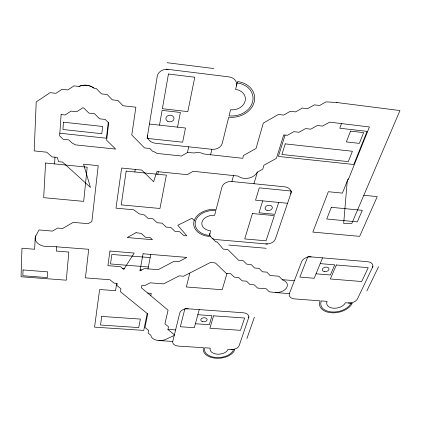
<?xml version="1.0" encoding="UTF-8"?>
<svg xmlns="http://www.w3.org/2000/svg" width="421" height="421" viewBox="0 0 421 421"><rect width="100%" height="100%" fill="white"/><g stroke="black" fill="none" stroke-linecap="round" stroke-linejoin="round"><path stroke-width="0.63" d="M54.556 163.901L54.993 157.196M56.614 246.617L56.288 251.048L68.818 252.074L66.292 280.191L21.05 276.755L21.945 248.227L34.654 249.269L35.19 237.997M35.238 237.628L35.29 237.26M108.281 122.522L106.402 138.209L59.84 133.225M116.712 283.333L115.57 290.695L99.624 289.506L94.567 327.138L143.75 330.406L147.176 313.498M134.841 171.973L135.241 169.416M159.506 125.137L162.09 110.37L180.399 112.465L177.541 127.142M157.817 174.278L158.28 171.742M147.997 268.872L150.771 254.426M150.786 295.679L151.26 293.353L147.708 293.09M187.456 152.518L188.661 146.813M210.568 154.907L211.895 149.302A8.909 7.004 -6.1 0 0 222.251 143.34L228.724 117.154A21.766 17.856 -9.3 0 0 254.242 101.866A21.766 17.856 -9.3 0 0 237.512 81.574L235.576 89.42A12.435 10.199 -9.3 0 1 245.154 101.019A12.435 10.199 -9.3 0 1 230.55 109.749L229.045 115.843A20.108 16.493 -9.3 0 0 252.626 101.724A20.108 16.493 -9.3 0 0 237.165 82.979M233.56 349.609A14.761 8.93 -4.9 0 1 216.331 357.518A14.761 8.93 -4.9 0 1 204.648 347.772L210.19 348.125A9.13 5.52 -4.9 0 0 217.41 354.177A9.13 5.52 -4.9 0 0 228.071 349.262L234.744 349.683A15.982 9.667 -4.9 0 1 216.094 358.234A15.982 9.667 -4.9 0 1 203.448 347.699L178.551 346.115A6.957 4.263 -3 0 1 172.757 341.452L179.783 312.919A7.231 4.61 -3.3 0 1 188.108 308.803M189.792 273.071L186.361 286.99L222.199 289.732L226.993 273.445M35.385 236.902L35.496 236.539M209.411 235.428A17.466 12.498 -5.2 0 1 195.439 221.414A17.466 12.498 -5.2 0 1 215.862 210.526L214.605 215.394A10.804 7.731 -5.2 0 0 201.985 222.13A10.804 7.731 -5.2 0 0 210.611 230.797L209.153 236.428A18.908 13.53 -5.2 0 1 193.97 221.472L194.281 220.415A18.908 13.53 -5.2 0 1 216.141 209.469L221.962 187.008A8.441 6.289 -7 0 1 231.918 181.514L233.566 175.383M199.233 309.603L194.328 327.691L180.341 326.743L184.919 308.577L243.206 312.761A7.141 4.499 -6.3 0 1 248.648 317.792M347.241 181.114L343.678 223.372L351.845 223.383L399.95 110.56L337.179 102.566L326.022 101.866L319.634 105.487L314.355 104.855L307.588 108.697L302.304 108.071L295.6 111.897L290.316 111.276L283.67 115.08L278.381 114.465L263.283 123.132L256.052 148.445L243.522 155.496L242.749 158.312L204.053 154.039A11.641 8.973 -4.3 0 0 194.181 152.965L187.54 152.47L181.472 156.002L156.97 153.428L156.465 153.044A11.751 9.067 0.4 0 0 153.57 151.549L152.523 151.218L149.839 148.481L144.524 147.918L131.794 134.988L135.867 107.202L122.995 105.729L117.959 100.493L112.302 99.84L107.171 94.53L101.456 93.867L96.22 88.484L94.162 88.242C89.91 84.989 83.826 84.216 78.943 86.452L73.991 85.873L67.818 89.952L62.013 89.273L55.898 93.33L50.088 92.662L36.222 101.903L34.185 150.907L46.789 152.202L51.988 156.891L57.251 157.428L58.635 161.68L62.508 162.069L90.457 187.408L83.542 164.19L98.23 165.674L91.857 221.535L88.115 223.683L73.191 222.362L62.624 228.487L57.645 228.056L52.425 231.097L38.995 229.94L35.517 236.465L35.19 238.665A11.009 7.552 6 0 0 49.704 246.296L88.694 249.274L85.431 277.871L109.897 279.749L114.023 283.128L117.206 283.37L116.88 285.464L120.943 288.785L120.464 291.742L147.729 313.945L144.966 327.517L148.66 330.453L148.108 333.085L150.855 335.258L150.918 335.748A9.404 5.82 -2 0 0 158.68 340.542L159.591 340.589A9.404 5.82 -2 0 0 165.642 339.41L174.226 335.49M253.947 183.724L257.368 172.126M262.704 200.87L258.983 212.821L274.781 214.31L278.713 202.422M285.07 135.067L278.381 156.417L353.803 164.495L367.07 131.368L339.784 128.231L341.515 123.548M248.99 316.792L239.117 345.725A6.873 4.168 -5.6 0 1 231.04 349.451M246.922 338.579L254.384 317.176M351.03 303.183A15.688 9.809 -11.2 0 1 331.748 311.956A15.688 9.809 -11.2 0 1 321.37 300.936L327.059 301.368A9.704 6.068 -11.2 0 0 333.464 308.214A9.704 6.068 -11.2 0 0 345.404 302.757L352.245 303.273A16.982 10.614 -11.2 0 1 331.374 312.761A16.982 10.614 -11.2 0 1 320.139 300.847L294.584 298.91A7.357 4.715 -9.4 0 1 289.39 293.621L301.725 261.478A7.683 5.11 -10.8 0 1 311.114 256.878M363.833 195.27L377.242 196.612L359.655 236.355L312.84 232.097L328.333 191.708L342.42 193.118L347.572 180.288L348.825 178.33L369.422 126.968L329.617 122.143L322.518 126.084L317.355 125.49L310.735 129.179L305.578 128.589L299.01 132.257L293.847 131.673L287.338 135.32L283.733 134.915L276.434 158.343L263.935 165.232L262.757 169.163L257.199 172.221L256.81 172.915A11.493 8.704 -8.7 0 1 238.07 176.062L193.186 171.273L187.234 174.662L156.875 171.6L153.591 181.725L141.756 170.073L121.632 168.037L115.991 208.158L133.72 209.795L139.167 213.815L144.382 214.963L148.018 218.352L152.907 218.799L157.117 222.746L161.969 223.177L166.1 227.077L170.915 227.508L174.978 231.361L179.751 231.782L183.74 235.592L186.824 235.86L177.773 225.282L191.918 218.252L194.244 220.541M322.554 257.852L314.229 278.255L299.863 277.097L307.835 256.6L367.722 261.709A7.652 4.936 -13.6 0 1 372.459 267.435M35.643 236.192L35.801 235.844M347.678 180.088L347.893 179.683M373.001 266.304L357.497 298.852A7.32 4.568 -12 0 1 348.446 302.988M366.886 290.858L378.537 266.772M348.135 179.283L348.399 178.888M79.048 86.405L79.595 86.168M80.158 85.963L80.732 85.773M81.321 85.621L81.921 85.479M82.532 85.374L83.147 85.279M83.768 85.226L84.4 85.189M85.031 85.184L85.663 85.195M158.943 340.557L172.757 341.452M167.932 329.401L175.599 329.917M195.397 323.749L209.363 324.707L211.979 315.713L197.844 314.719M86.294 85.247L86.931 85.31M275.197 292.532L289.39 293.621M336.679 102.524L337.132 102.561M148.36 266.982L110.502 263.946L111.865 254.447L150.165 257.599M282.259 279.676L294.368 280.644M122.579 268.445L124.348 268.587M140.125 269.84L141.745 269.972M316.039 273.813L330.39 274.981L334.716 264.846L320.197 263.625M267.567 244.064L216.299 239.586A7.988 5.636 -5.5 0 1 212.005 238.123L209.395 235.492M228.861 245.059L266.156 248.285M287.554 203.28L255.552 200.18L259.278 187.855L291.711 191.087L275.339 239.102A7.92 5.505 -8.8 0 1 265.872 243.917M231.918 181.514L284.791 186.824A8.383 6.115 -11 0 1 290.779 193.823M211.895 149.302L155.333 143.245A9.036 7.162 -0.1 0 1 147.592 135.225M149.429 124.016L185.514 128.026L182.625 142.219L147.071 138.383L157.244 76.317A9.604 8.115 -0.5 0 1 168.174 69.376M166.042 69.112L229.082 76.896A9.478 7.904 -9.1 0 1 236.434 85.947M167.142 62.718L213.821 68.544M87.557 85.41L88.184 85.521M88.799 85.674L89.415 85.837M90.01 86.031L90.604 86.247M91.183 86.489L91.752 86.747M92.299 87.036L92.836 87.336M212.005 238.123L216.089 242.096L216.899 241.67L223.241 249.153L227.84 249.542L238.66 260.283L243.164 260.657L246.674 264.162L251.148 264.53L254.6 267.993L259.041 268.356L262.43 271.782L266.835 272.14L270.171 275.529L278.907 276.229L282.549 279.976L283.244 280.207A9.92 6.468 -8.6 0 1 286.575 287.864A9.92 6.468 -8.6 0 1 275.45 292.548L269.287 291.795L266.235 288.769L257.61 288.101L254.263 284.828L249.916 284.485L246.517 281.175L242.133 280.828L238.675 277.481L234.26 277.129L230.74 273.745L226.293 273.387L215.457 263.014L210.626 262.362L183.661 276.223L179.157 275.866L163.627 283.875L150.134 282.838L145.04 285.485L141.893 285.249L141.409 287.801L168.063 310.193L164.921 323.87L168.537 326.828L167.911 329.485L174.399 334.774M93.351 87.668L93.851 88.005M210.6 236.739A7.988 5.636 -5.5 0 1 209.958 233.308M23.039 269.95L22.845 275.739L47.331 277.607L47.705 271.861L23.039 269.95M45.579 163.001L43.684 197.66L83.7 201.385L87.184 167.179L45.579 163.001M61.119 114.544L59.656 135.92L63.297 139.319L68.802 139.904L72.186 143.077L75.538 144.887L115.68 149.097L106.634 140.24L108.707 122.953L105.203 119.438L99.635 118.822L94.525 113.728L88.905 113.096L83.69 107.929L82.79 107.829L76.733 111.733L71.07 111.097L65.071 114.98L61.119 114.544M63.46 122.185L62.939 129.505L101.808 133.699L102.635 126.474L63.46 122.185M109.955 251.042L107.897 265.672L120.485 266.677L123.79 269.466L134.22 253.053L109.955 251.042M101.75 316.429L100.53 325.023L138.73 327.58L140.382 319.086L101.75 316.429M126.168 171.1L121.227 204.885L159.948 208.484L166.369 175.136L126.168 171.1M168.447 74.022L162.38 108.702L187.813 111.618L194.77 77.243L168.447 74.022M143.056 253.784L139.925 270.935L144.366 268.582L158.138 269.682L173.92 261.394L178.52 261.767L186.829 257.415L143.056 253.784M213.547 315.824L209.905 328.248L240.491 330.322L244.622 318.023L213.547 315.824M252.416 213.552L244.717 238.923L266.035 240.801L274.355 215.61L252.416 213.552M285.249 143.882L281.896 154.481L348.325 161.627L352.393 151.271L285.249 143.882M350.514 131.099L346.372 141.93L359.36 143.382L363.639 132.604L350.514 131.099M331.338 207.321L326.733 219.009L357.292 221.888L362.292 210.321L331.338 207.321M336.326 264.983L330.317 278.981L361.707 281.517L368.233 267.667L336.326 264.983M136.025 232.676L127.226 237.539L152.465 239.717L150.171 237.623L145.387 237.207L141.188 233.402L136.025 232.676M167.721 121.29A4.084 3.305 -1.4 0 0 174.031 118.643A4.084 3.305 -1.4 0 0 168.1 115.57A4.084 3.305 -1.4 0 0 167.721 121.29M202.417 321.591A3.179 2.005 -4.3 0 0 207.132 319.592A3.179 2.005 -4.3 0 0 202.333 318.113A3.179 2.005 -4.3 0 0 202.417 321.591M324.291 271.571A3.384 2.216 -11.5 0 0 328.98 268.761A3.384 2.216 -11.5 0 0 323.691 267.782A3.384 2.216 -11.5 0 0 324.291 271.571M267.072 210.405A3.657 2.637 -9.6 0 0 272.34 207.469A3.657 2.637 -9.6 0 0 266.725 205.843A3.657 2.637 -9.6 0 0 267.072 210.405"/></g></svg>
